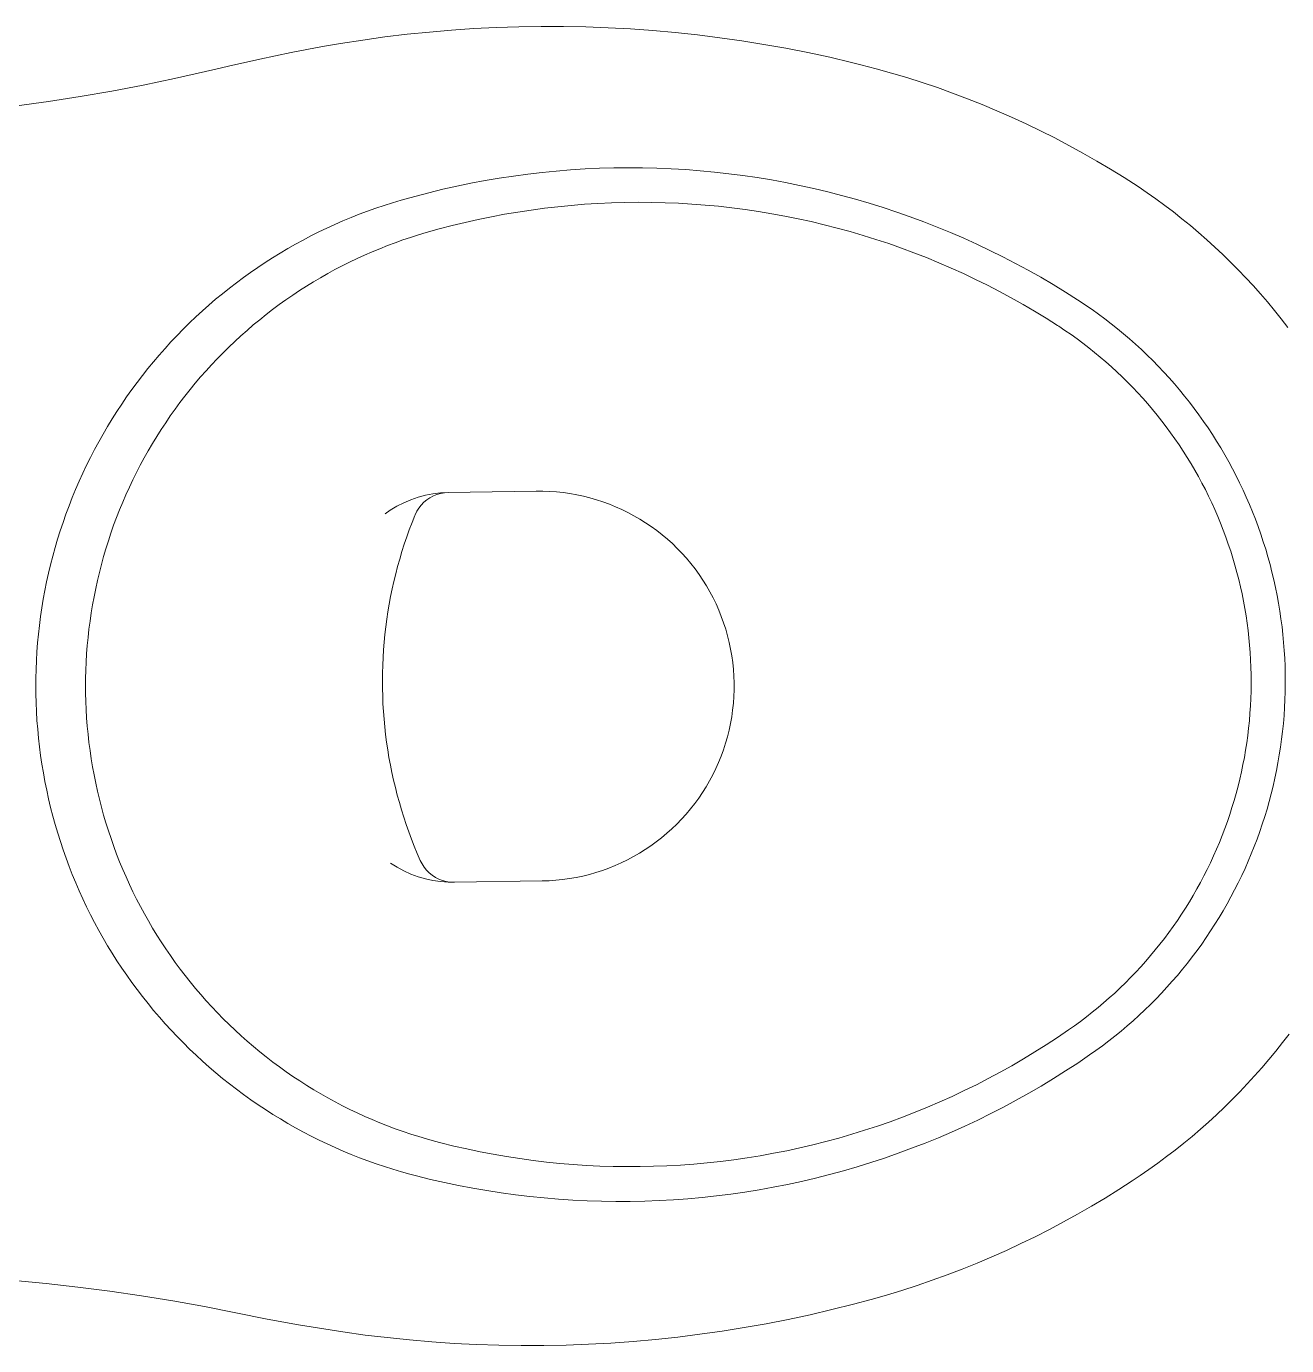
# Model space of a CAD drawing. Header units: millimetres. Extents: x -17502 to -16646, y 1856 to 2034.
# Drawn here: x -17474.9219 to -17474.5779, y 2014.1495 to 2014.5096 of the extents above; entities that cross this region are included whole.
import ezdxf

# ---------------------------------------------------------------- set-up
doc = ezdxf.new("R2010")
doc.units = ezdxf.units.MM
doc.layers.get('0').update_dxf_attribs({"lineweight": 9})
doc.layers.add('Fenêtre', color=15, linetype='Continuous', lineweight=9)

# ---------------------------------------------------------------- blocks, each defined once
blk = doc.blocks.new('A$C3C8A42DC')
at = {"layer": 'Fenêtre', "color": 7, "linetype": 'Continuous', "lineweight": 9}
for p, q in [((0.2038, 0.37507), (0.19773, 0.37442)), ((0.20989, 0.3756), (0.2038, 0.37507)), ((0.21598, 0.37603), (0.20989, 0.3756)), ((0.22209, 0.37635), (0.21598, 0.37603)), ((0.22819, 0.37657), (0.22209, 0.37635)), ((0.2343, 0.37668), (0.22819, 0.37657)), ((0.24041, 0.37668), (0.2343, 0.37668)), ((0.24652, 0.37657), (0.24041, 0.37668)), ((0.25263, 0.37636), (0.24652, 0.37657)), ((0.25873, 0.37605), (0.25263, 0.37636)), ((0.26482, 0.37562), (0.25873, 0.37605)), ((0.27091, 0.37509), (0.26482, 0.37562)), ((0.27699, 0.37446), (0.27091, 0.37509)), ((0.17958, 0.37187), (0.17356, 0.3708)), ((0.18561, 0.37282), (0.17958, 0.37187)), ((0.19166, 0.37368), (0.18561, 0.37282)), ((0.19773, 0.37442), (0.19166, 0.37368)), ((0.28305, 0.37371), (0.27699, 0.37446)), ((0.2891, 0.37287), (0.28305, 0.37371)), ((0.29403, 0.3721), (0.2891, 0.37287)), ((0.30263, 0.37061), (0.29403, 0.3721)), ((0.16159, 0.36836), (0.15564, 0.36698)), ((0.16756, 0.36963), (0.16159, 0.36836)), ((0.17356, 0.3708), (0.16756, 0.36963)), ((0.31121, 0.36898), (0.30263, 0.37061)), ((0.31975, 0.36719), (0.31121, 0.36898)), ((0.14722, 0.36484), (0.14301, 0.36367)), ((0.14971, 0.3655), (0.14722, 0.36484)), ((0.15564, 0.36698), (0.14971, 0.3655)), ((0.32321, 0.36643), (0.31975, 0.36719)), ((0.32604, 0.3658), (0.32321, 0.36643)), ((0.33458, 0.364), (0.32604, 0.3658)), ((0.34315, 0.36236), (0.33458, 0.364)), ((0.13467, 0.3611), (0.13053, 0.35971)), ((0.13883, 0.36242), (0.13467, 0.3611)), ((0.14301, 0.36367), (0.13883, 0.36242)), ((0.35175, 0.36086), (0.34315, 0.36236)), ((0.36038, 0.35951), (0.35175, 0.36086)), ((0.12234, 0.35671), (0.11828, 0.3551)), ((0.12642, 0.35824), (0.12234, 0.35671)), ((0.13053, 0.35971), (0.12642, 0.35824)), ((0.36902, 0.35832), (0.36038, 0.35951)), ((0.37769, 0.35728), (0.36902, 0.35832)), ((0.11425, 0.35342), (0.11025, 0.35167)), ((0.11828, 0.3551), (0.11425, 0.35342)), ((0.10629, 0.34986), (0.10235, 0.34797)), ((0.11025, 0.35167), (0.10629, 0.34986)), ((0.09845, 0.34601), (0.09458, 0.34399)), ((0.10235, 0.34797), (0.09845, 0.34601)), ((0.09458, 0.34399), (0.09075, 0.3419)), ((0.08696, 0.33974), (0.0832, 0.33752)), ((0.09075, 0.3419), (0.08696, 0.33974)), ((0.07948, 0.33523), (0.07581, 0.33288)), ((0.0832, 0.33752), (0.07948, 0.33523)), ((0.17598, 0.33446), (0.17986, 0.3351)), ((0.17986, 0.3351), (0.18374, 0.33566)), ((0.18374, 0.33566), (0.18764, 0.33616)), ((0.18764, 0.33616), (0.19154, 0.33659)), ((0.19154, 0.33659), (0.19545, 0.33695)), ((0.19545, 0.33695), (0.19937, 0.33724)), ((0.19937, 0.33724), (0.20329, 0.33747)), ((0.20329, 0.33747), (0.20722, 0.33762)), ((0.20722, 0.33762), (0.21114, 0.33771)), ((0.21114, 0.33771), (0.21507, 0.33773)), ((0.21507, 0.33773), (0.219, 0.33768)), ((0.219, 0.33768), (0.22292, 0.33756)), ((0.22292, 0.33756), (0.22685, 0.33738)), ((0.22685, 0.33738), (0.23077, 0.33712)), ((0.23077, 0.33712), (0.23468, 0.3368)), ((0.23468, 0.3368), (0.23859, 0.33641)), ((0.23859, 0.33641), (0.24249, 0.33595)), ((0.24249, 0.33595), (0.24638, 0.33542)), ((0.24638, 0.33542), (0.25027, 0.33482)), ((0.07452, 0.33203), (0.07206, 0.33037)), ((0.07581, 0.33288), (0.07452, 0.33203)), ((0.1606, 0.33126), (0.16442, 0.33216)), ((0.16442, 0.33216), (0.16826, 0.33299)), ((0.16826, 0.33299), (0.17211, 0.33376)), ((0.17211, 0.33376), (0.17598, 0.33446)), ((0.25027, 0.33482), (0.25414, 0.33416)), ((0.25414, 0.33416), (0.258, 0.33343)), ((0.258, 0.33343), (0.26184, 0.33263)), ((0.26184, 0.33263), (0.26567, 0.33177)), ((0.26567, 0.33177), (0.26949, 0.33083)), ((0.06964, 0.32866), (0.06724, 0.32691)), ((0.07206, 0.33037), (0.06964, 0.32866)), ((0.14549, 0.32698), (0.14924, 0.32815)), ((0.14924, 0.32815), (0.15301, 0.32925)), ((0.15301, 0.32925), (0.1568, 0.33029)), ((0.1568, 0.33029), (0.1606, 0.33126)), ((0.19393, 0.32753), (0.19758, 0.32781)), ((0.19758, 0.32781), (0.20124, 0.32802)), ((0.20124, 0.32802), (0.2049, 0.32816)), ((0.2049, 0.32816), (0.20857, 0.32825)), ((0.20857, 0.32825), (0.21223, 0.32826)), ((0.21223, 0.32826), (0.21589, 0.32822)), ((0.21589, 0.32822), (0.21956, 0.32811)), ((0.21956, 0.32811), (0.22322, 0.32793)), ((0.22322, 0.32793), (0.22687, 0.32769)), ((0.22687, 0.32769), (0.23052, 0.32739)), ((0.26949, 0.33083), (0.27326, 0.32984)), ((0.27326, 0.32984), (0.27558, 0.32919)), ((0.27558, 0.32919), (0.27788, 0.3285)), ((0.27788, 0.3285), (0.28018, 0.32777)), ((0.28018, 0.32777), (0.28246, 0.32699)), ((0.06487, 0.32512), (0.06254, 0.32329)), ((0.06724, 0.32691), (0.06487, 0.32512)), ((0.13436, 0.32309), (0.13805, 0.32446)), ((0.13805, 0.32446), (0.14176, 0.32575)), ((0.14176, 0.32575), (0.14549, 0.32698)), ((0.16856, 0.32384), (0.17215, 0.32456)), ((0.17215, 0.32456), (0.17576, 0.32521)), ((0.17576, 0.32521), (0.17938, 0.32581)), ((0.17938, 0.32581), (0.183, 0.32633)), ((0.183, 0.32633), (0.18664, 0.3268)), ((0.18664, 0.3268), (0.19028, 0.3272)), ((0.19028, 0.3272), (0.19393, 0.32753)), ((0.23052, 0.32739), (0.23417, 0.32703)), ((0.23417, 0.32703), (0.23781, 0.3266)), ((0.23781, 0.3266), (0.24144, 0.32611)), ((0.24144, 0.32611), (0.24506, 0.32555)), ((0.24506, 0.32555), (0.24867, 0.32493)), ((0.24867, 0.32493), (0.25227, 0.32425)), ((0.25227, 0.32425), (0.25586, 0.32351)), ((0.28246, 0.32699), (0.28473, 0.32618)), ((0.28473, 0.32618), (0.28698, 0.32533)), ((0.28698, 0.32533), (0.28922, 0.32444)), ((0.28922, 0.32444), (0.29144, 0.32351)), ((0.06024, 0.32141), (0.05797, 0.3195)), ((0.06254, 0.32329), (0.06024, 0.32141)), ((0.12707, 0.32018), (0.1307, 0.32167)), ((0.1307, 0.32167), (0.13436, 0.32309)), ((0.15433, 0.32035), (0.15786, 0.32132)), ((0.15786, 0.32132), (0.16141, 0.32222)), ((0.16141, 0.32222), (0.16498, 0.32306)), ((0.16498, 0.32306), (0.16856, 0.32384)), ((0.25586, 0.32351), (0.25944, 0.3227)), ((0.25944, 0.3227), (0.263, 0.32183)), ((0.263, 0.32183), (0.26651, 0.32091)), ((0.26651, 0.32091), (0.26867, 0.3203)), ((0.29144, 0.32351), (0.29365, 0.32254)), ((0.29365, 0.32254), (0.29584, 0.32153)), ((0.29584, 0.32153), (0.29801, 0.32049)), ((0.05573, 0.31755), (0.05353, 0.31556)), ((0.05797, 0.3195), (0.05573, 0.31755)), ((0.11633, 0.31534), (0.11988, 0.31701)), ((0.11988, 0.31701), (0.12346, 0.31863)), ((0.12346, 0.31863), (0.12707, 0.32018)), ((0.14037, 0.31588), (0.14383, 0.31709)), ((0.14383, 0.31709), (0.14731, 0.31824)), ((0.14731, 0.31824), (0.15081, 0.31933)), ((0.15081, 0.31933), (0.15433, 0.32035)), ((0.26867, 0.3203), (0.27083, 0.31965)), ((0.27083, 0.31965), (0.27297, 0.31897)), ((0.27297, 0.31897), (0.2751, 0.31825)), ((0.2751, 0.31825), (0.27721, 0.31749)), ((0.27721, 0.31749), (0.27931, 0.31669)), ((0.29801, 0.32049), (0.30016, 0.3194)), ((0.30016, 0.3194), (0.30229, 0.31828)), ((0.30229, 0.31828), (0.3044, 0.31712)), ((0.3044, 0.31712), (0.3065, 0.31593)), ((0.05137, 0.31353), (0.04924, 0.31146)), ((0.05353, 0.31556), (0.05137, 0.31353)), ((0.10932, 0.3118), (0.11281, 0.3136)), ((0.11281, 0.3136), (0.11633, 0.31534)), ((0.13352, 0.31328), (0.13694, 0.31461)), ((0.13694, 0.31461), (0.14037, 0.31588)), ((0.27931, 0.31669), (0.2814, 0.31586)), ((0.2814, 0.31586), (0.28347, 0.31499)), ((0.28347, 0.31499), (0.28553, 0.31409)), ((0.28553, 0.31409), (0.28757, 0.31315)), ((0.3065, 0.31593), (0.30857, 0.3147)), ((0.30857, 0.3147), (0.31062, 0.31343)), ((0.31062, 0.31343), (0.31264, 0.31213)), ((0.04924, 0.31146), (0.04714, 0.30936)), ((0.10243, 0.30801), (0.10586, 0.30994)), ((0.10586, 0.30994), (0.10932, 0.3118)), ((0.12343, 0.30894), (0.12677, 0.31044)), ((0.12677, 0.31044), (0.13013, 0.31189)), ((0.13013, 0.31189), (0.13352, 0.31328)), ((0.28757, 0.31315), (0.2896, 0.31218)), ((0.2896, 0.31218), (0.29161, 0.31117)), ((0.29161, 0.31117), (0.2936, 0.31012)), ((0.2936, 0.31012), (0.29557, 0.30904)), ((0.31264, 0.31213), (0.31465, 0.31079)), ((0.31465, 0.31079), (0.31663, 0.30942)), ((0.04509, 0.30722), (0.04307, 0.30504)), ((0.04714, 0.30936), (0.04509, 0.30722)), ((0.09904, 0.30603), (0.10243, 0.30801)), ((0.11683, 0.30575), (0.12011, 0.30737)), ((0.12011, 0.30737), (0.12343, 0.30894)), ((0.29557, 0.30904), (0.29752, 0.30793)), ((0.29752, 0.30793), (0.29945, 0.30678)), ((0.29945, 0.30678), (0.30136, 0.3056)), ((0.31663, 0.30942), (0.31858, 0.30802)), ((0.31858, 0.30802), (0.32051, 0.30658)), ((0.32051, 0.30658), (0.32242, 0.3051)), ((0.04109, 0.30283), (0.03915, 0.30059)), ((0.04307, 0.30504), (0.04109, 0.30283)), ((0.09236, 0.3019), (0.09568, 0.304)), ((0.09568, 0.304), (0.09904, 0.30603)), ((0.11034, 0.30233), (0.11357, 0.30407)), ((0.11357, 0.30407), (0.11683, 0.30575)), ((0.30136, 0.3056), (0.30325, 0.30438)), ((0.30325, 0.30438), (0.30512, 0.30314)), ((0.30512, 0.30314), (0.30697, 0.30186)), ((0.32242, 0.3051), (0.3243, 0.3036)), ((0.3243, 0.3036), (0.32615, 0.30206)), ((0.03915, 0.30059), (0.03724, 0.29831)), ((0.0869, 0.29825), (0.08868, 0.29947)), ((0.08868, 0.29947), (0.08908, 0.29974)), ((0.08908, 0.29974), (0.09236, 0.3019)), ((0.10398, 0.29869), (0.10715, 0.30054)), ((0.10715, 0.30054), (0.11034, 0.30233)), ((0.30697, 0.30186), (0.30879, 0.30054)), ((0.30879, 0.30054), (0.3106, 0.2992)), ((0.3106, 0.2992), (0.31237, 0.29783)), ((0.32615, 0.30206), (0.32798, 0.30049)), ((0.32798, 0.30049), (0.32978, 0.29888)), ((0.03538, 0.296), (0.03356, 0.29366)), ((0.03724, 0.29831), (0.03538, 0.296)), ((0.08168, 0.29439), (0.08339, 0.2957)), ((0.08339, 0.2957), (0.08513, 0.29699)), ((0.08513, 0.29699), (0.0869, 0.29825)), ((0.09775, 0.29484), (0.10085, 0.29679)), ((0.10085, 0.29679), (0.10398, 0.29869)), ((0.31237, 0.29783), (0.31413, 0.29642)), ((0.31413, 0.29642), (0.31586, 0.29498)), ((0.32978, 0.29888), (0.33155, 0.29725)), ((0.33155, 0.29725), (0.33329, 0.29558)), ((0.33329, 0.29558), (0.335, 0.29389)), ((0.03356, 0.29366), (0.03178, 0.29128)), ((0.07831, 0.29166), (0.07998, 0.29304)), ((0.07998, 0.29304), (0.08168, 0.29439)), ((0.09265, 0.29143), (0.09432, 0.29258)), ((0.09432, 0.29258), (0.09469, 0.29282)), ((0.09469, 0.29282), (0.09775, 0.29484)), ((0.31586, 0.29498), (0.31756, 0.29352)), ((0.31756, 0.29352), (0.31924, 0.29202)), ((0.31924, 0.29202), (0.32089, 0.2905)), ((0.335, 0.29389), (0.33668, 0.29216)), ((0.33668, 0.29216), (0.33833, 0.29041)), ((0.07345, 0.28736), (0.07504, 0.28882)), ((0.07504, 0.28882), (0.07667, 0.29026)), ((0.07667, 0.29026), (0.07831, 0.29166)), ((0.08778, 0.28783), (0.08939, 0.28906)), ((0.08939, 0.28906), (0.09101, 0.29026)), ((0.09101, 0.29026), (0.09265, 0.29143)), ((0.32089, 0.2905), (0.32251, 0.28895)), ((0.32251, 0.28895), (0.32411, 0.28736)), ((0.33833, 0.29041), (0.33995, 0.28863)), ((0.33995, 0.28863), (0.34154, 0.28682)), ((0.07033, 0.28435), (0.07188, 0.28587)), ((0.07188, 0.28587), (0.07345, 0.28736)), ((0.08311, 0.28397), (0.08465, 0.28529)), ((0.08465, 0.28529), (0.0862, 0.28657)), ((0.0862, 0.28657), (0.08778, 0.28783)), ((0.32411, 0.28736), (0.32568, 0.28576)), ((0.32568, 0.28576), (0.32722, 0.28412)), ((0.34154, 0.28682), (0.3431, 0.28498)), ((0.3431, 0.28498), (0.34463, 0.28312)), ((0.06586, 0.27964), (0.06733, 0.28124)), ((0.06733, 0.28124), (0.06882, 0.28281)), ((0.06882, 0.28281), (0.07033, 0.28435)), ((0.07864, 0.27988), (0.08011, 0.28127)), ((0.08011, 0.28127), (0.0816, 0.28264)), ((0.0816, 0.28264), (0.08311, 0.28397)), ((0.32722, 0.28412), (0.32873, 0.28246)), ((0.32873, 0.28246), (0.33022, 0.28077)), ((0.34463, 0.28312), (0.34612, 0.28123)), ((0.34612, 0.28123), (0.34758, 0.27931)), ((0.06302, 0.27637), (0.06443, 0.27802)), ((0.06443, 0.27802), (0.06586, 0.27964)), ((0.07579, 0.27703), (0.0772, 0.27847)), ((0.0772, 0.27847), (0.07864, 0.27988)), ((0.33022, 0.28077), (0.33167, 0.27905)), ((0.33167, 0.27905), (0.33309, 0.27731)), ((0.33309, 0.27731), (0.33448, 0.27555)), ((0.34758, 0.27931), (0.34901, 0.27737)), ((0.34901, 0.27737), (0.3504, 0.2754)), ((0.0603, 0.27301), (0.06165, 0.2747)), ((0.06165, 0.2747), (0.06302, 0.27637)), ((0.0717, 0.27256), (0.07303, 0.27407)), ((0.07303, 0.27407), (0.0744, 0.27556)), ((0.0744, 0.27556), (0.07579, 0.27703)), ((0.33448, 0.27555), (0.33585, 0.27376)), ((0.33585, 0.27376), (0.33718, 0.27195)), ((0.3504, 0.2754), (0.35175, 0.27341)), ((0.05769, 0.26955), (0.05898, 0.27129)), ((0.05898, 0.27129), (0.0603, 0.27301)), ((0.0691, 0.26947), (0.07038, 0.27102)), ((0.07038, 0.27102), (0.0717, 0.27256)), ((0.33718, 0.27195), (0.33847, 0.27012)), ((0.33847, 0.27012), (0.33974, 0.26826)), ((0.35175, 0.27341), (0.35308, 0.2714)), ((0.35308, 0.2714), (0.35436, 0.26936)), ((0.05521, 0.26601), (0.05644, 0.26779)), ((0.05644, 0.26779), (0.05769, 0.26955)), ((0.06661, 0.26628), (0.06784, 0.26789)), ((0.06784, 0.26789), (0.0691, 0.26947)), ((0.33974, 0.26826), (0.34097, 0.26638)), ((0.35436, 0.26936), (0.35561, 0.2673)), ((0.35561, 0.2673), (0.35683, 0.26522)), ((0.05285, 0.26238), (0.05402, 0.2642)), ((0.05402, 0.2642), (0.05521, 0.26601)), ((0.0631, 0.26135), (0.06424, 0.26302)), ((0.06424, 0.26302), (0.06541, 0.26466)), ((0.06541, 0.26466), (0.06661, 0.26628)), ((0.34097, 0.26638), (0.34217, 0.26448)), ((0.34217, 0.26448), (0.34334, 0.26256)), ((0.35683, 0.26522), (0.35801, 0.26312)), ((0.35801, 0.26312), (0.35915, 0.261)), ((0.05062, 0.25867), (0.05172, 0.26053)), ((0.05172, 0.26053), (0.05285, 0.26238)), ((0.0609, 0.25797), (0.06198, 0.25967)), ((0.06198, 0.25967), (0.0631, 0.26135)), ((0.34334, 0.26256), (0.34447, 0.26062)), ((0.34447, 0.26062), (0.34557, 0.25866)), ((0.35915, 0.261), (0.36025, 0.25886)), ((0.04853, 0.25488), (0.04956, 0.25678)), ((0.04956, 0.25678), (0.05062, 0.25867)), ((0.05882, 0.2545), (0.05984, 0.25624)), ((0.05984, 0.25624), (0.0609, 0.25797)), ((0.34557, 0.25866), (0.34664, 0.25668)), ((0.34664, 0.25668), (0.34767, 0.25468)), ((0.36025, 0.25886), (0.36132, 0.2567)), ((0.36132, 0.2567), (0.36235, 0.25452)), ((0.04656, 0.25102), (0.04753, 0.25296)), ((0.04753, 0.25296), (0.04853, 0.25488)), ((0.05686, 0.25097), (0.05782, 0.25275)), ((0.05782, 0.25275), (0.05882, 0.2545)), ((0.34767, 0.25468), (0.34866, 0.25267)), ((0.34866, 0.25267), (0.34962, 0.25064)), ((0.36235, 0.25452), (0.36334, 0.25232)), ((0.36334, 0.25232), (0.36429, 0.25011)), ((0.04473, 0.2471), (0.04563, 0.24907)), ((0.04563, 0.24907), (0.04656, 0.25102)), ((0.05502, 0.24737), (0.05593, 0.24918)), ((0.05593, 0.24918), (0.05686, 0.25097)), ((0.22661, 0.2487), (0.2248, 0.24828)), ((0.22843, 0.24906), (0.22661, 0.2487)), ((0.23026, 0.24935), (0.22843, 0.24906)), ((0.23211, 0.24957), (0.23026, 0.24935)), ((0.23396, 0.24973), (0.23211, 0.24957)), ((0.23581, 0.24983), (0.23396, 0.24973)), ((0.23767, 0.24986), (0.23581, 0.24983)), ((0.26166, 0.24986), (0.23767, 0.24986)), ((0.26374, 0.24979), (0.26165, 0.24986)), ((0.2627, 0.24981), (0.26166, 0.24986)), ((0.26374, 0.24965), (0.2627, 0.24981)), ((0.26583, 0.24957), (0.26374, 0.24979)), ((0.26475, 0.24937), (0.26374, 0.24965)), ((0.26573, 0.249), (0.26475, 0.24937)), ((0.26666, 0.24852), (0.26573, 0.249)), ((0.26789, 0.24921), (0.26583, 0.24957)), ((0.26754, 0.24795), (0.26666, 0.24852)), ((0.26992, 0.2487), (0.26789, 0.24921)), ((0.27191, 0.24805), (0.26992, 0.2487)), ((0.34962, 0.25064), (0.35055, 0.24859)), ((0.35055, 0.24859), (0.35144, 0.24652)), ((0.36429, 0.25011), (0.36521, 0.24788)), ((0.04304, 0.24311), (0.04387, 0.24511)), ((0.04387, 0.24511), (0.04473, 0.2471)), ((0.05332, 0.24371), (0.05416, 0.24555)), ((0.05416, 0.24555), (0.05502, 0.24737)), ((0.21603, 0.24526), (0.21434, 0.24448)), ((0.21774, 0.24599), (0.21603, 0.24526)), ((0.21947, 0.24665), (0.21774, 0.24599)), ((0.22123, 0.24726), (0.21947, 0.24665)), ((0.223, 0.2478), (0.22123, 0.24726)), ((0.2248, 0.24828), (0.223, 0.2478)), ((0.26835, 0.24729), (0.26754, 0.24795)), ((0.26909, 0.24655), (0.26835, 0.24729)), ((0.26975, 0.24574), (0.26909, 0.24655)), ((0.27032, 0.24486), (0.26975, 0.24574)), ((0.27385, 0.24727), (0.27191, 0.24805)), ((0.27574, 0.24635), (0.27385, 0.24727)), ((0.27755, 0.2453), (0.27574, 0.24635)), ((0.27755, 0.2453), (0.27898, 0.24435)), ((0.27898, 0.24435), (0.27755, 0.2453)), ((0.35144, 0.24652), (0.35229, 0.24444)), ((0.36521, 0.24788), (0.36608, 0.24564)), ((0.36608, 0.24564), (0.36692, 0.24338)), ((0.04225, 0.2411), (0.04304, 0.24311)), ((0.05174, 0.24), (0.05251, 0.24186)), ((0.05251, 0.24186), (0.05332, 0.24371)), ((0.20947, 0.24178), (0.20791, 0.24077)), ((0.21106, 0.24273), (0.20947, 0.24178)), ((0.21269, 0.24363), (0.21106, 0.24273)), ((0.21434, 0.24448), (0.21269, 0.24363)), ((0.2708, 0.24393), (0.27032, 0.24486)), ((0.27087, 0.24377), (0.2708, 0.24393)), ((0.27167, 0.24183), (0.27087, 0.24377)), ((0.27244, 0.23987), (0.27167, 0.24183)), ((0.35229, 0.24444), (0.35311, 0.24235)), ((0.35311, 0.24235), (0.35388, 0.24024)), ((0.36692, 0.24338), (0.36771, 0.2411)), ((0.04076, 0.23703), (0.04149, 0.23907)), ((0.04149, 0.23907), (0.04225, 0.2411)), ((0.05029, 0.23623), (0.051, 0.23812)), ((0.051, 0.23812), (0.05174, 0.24)), ((0.20491, 0.23858), (0.20347, 0.23741)), ((0.20639, 0.2397), (0.20491, 0.23858)), ((0.20791, 0.24077), (0.20639, 0.2397)), ((0.27318, 0.2379), (0.27244, 0.23987)), ((0.27388, 0.23591), (0.27318, 0.2379)), ((0.35388, 0.24024), (0.35463, 0.23812)), ((0.35463, 0.23812), (0.35533, 0.23599)), ((0.36771, 0.2411), (0.36847, 0.23882)), ((0.36847, 0.23882), (0.36918, 0.23652)), ((0.03943, 0.23291), (0.04008, 0.23498)), ((0.04008, 0.23498), (0.04076, 0.23703)), ((0.04898, 0.23241), (0.04962, 0.23432)), ((0.04962, 0.23432), (0.05029, 0.23623)), ((0.20071, 0.23493), (0.19939, 0.23362)), ((0.20206, 0.2362), (0.20071, 0.23493)), ((0.20347, 0.23741), (0.20206, 0.2362)), ((0.27455, 0.23392), (0.27388, 0.23591)), ((0.35533, 0.23599), (0.356, 0.23384)), ((0.36918, 0.23652), (0.36986, 0.2342)), ((0.36986, 0.2342), (0.37049, 0.23188)), ((0.03823, 0.22875), (0.03881, 0.23084)), ((0.03881, 0.23084), (0.03943, 0.23291)), ((0.0478, 0.22854), (0.04837, 0.23048)), ((0.04837, 0.23048), (0.04898, 0.23241)), ((0.19691, 0.23086), (0.19574, 0.22941)), ((0.19813, 0.23226), (0.19691, 0.23086)), ((0.19939, 0.23362), (0.19813, 0.23226)), ((0.27518, 0.23191), (0.27455, 0.23392)), ((0.27578, 0.22989), (0.27518, 0.23191)), ((0.356, 0.23384), (0.35663, 0.23168)), ((0.35663, 0.23168), (0.35722, 0.22952)), ((0.37049, 0.23188), (0.37109, 0.22954)), ((0.03769, 0.22666), (0.03823, 0.22875)), ((0.04726, 0.2266), (0.0478, 0.22854)), ((0.19462, 0.22793), (0.19355, 0.22641)), ((0.19574, 0.22941), (0.19462, 0.22793)), ((0.27634, 0.22786), (0.27578, 0.22989)), ((0.27687, 0.22583), (0.27634, 0.22786)), ((0.35722, 0.22952), (0.35778, 0.22734)), ((0.35778, 0.22734), (0.35829, 0.22515)), ((0.37109, 0.22954), (0.37164, 0.2272)), ((0.37164, 0.2272), (0.37215, 0.22485)), ((0.03672, 0.22244), (0.03719, 0.22455)), ((0.03719, 0.22455), (0.03769, 0.22666)), ((0.04628, 0.22268), (0.04675, 0.22464)), ((0.04675, 0.22464), (0.04726, 0.2266)), ((0.19254, 0.22485), (0.19159, 0.22326)), ((0.19355, 0.22641), (0.19254, 0.22485)), ((0.27736, 0.22378), (0.27687, 0.22583)), ((0.27782, 0.22173), (0.27736, 0.22378)), ((0.35829, 0.22515), (0.35877, 0.22295)), ((0.37215, 0.22485), (0.37263, 0.22248)), ((0.03589, 0.21819), (0.03629, 0.22032)), ((0.03629, 0.22032), (0.03672, 0.22244)), ((0.04544, 0.21873), (0.04584, 0.22071)), ((0.04584, 0.22071), (0.04628, 0.22268)), ((0.18984, 0.21998), (0.18906, 0.2183)), ((0.19069, 0.22163), (0.18984, 0.21998)), ((0.19159, 0.22326), (0.19069, 0.22163)), ((0.27824, 0.21966), (0.27782, 0.22173)), ((0.35877, 0.22295), (0.35921, 0.22075)), ((0.35921, 0.22075), (0.35961, 0.21854)), ((0.37263, 0.22248), (0.37306, 0.22011)), ((0.37306, 0.22011), (0.37344, 0.21774)), ((0.03553, 0.21605), (0.03589, 0.21819)), ((0.04474, 0.21475), (0.04507, 0.21674)), ((0.04507, 0.21674), (0.04544, 0.21873)), ((0.18833, 0.21659), (0.18767, 0.21485)), ((0.18906, 0.2183), (0.18833, 0.21659)), ((0.27862, 0.21759), (0.27824, 0.21966)), ((0.27897, 0.21552), (0.27862, 0.21759)), ((0.35961, 0.21854), (0.35998, 0.21632)), ((0.35998, 0.21632), (0.3603, 0.2141)), ((0.37344, 0.21774), (0.37379, 0.21535)), ((0.03493, 0.21177), (0.03521, 0.21391)), ((0.03521, 0.21391), (0.03553, 0.21605)), ((0.04418, 0.21075), (0.04444, 0.21275)), ((0.04444, 0.21275), (0.04474, 0.21475)), ((0.18706, 0.2131), (0.18652, 0.21132)), ((0.18767, 0.21485), (0.18706, 0.2131)), ((0.27928, 0.21344), (0.27897, 0.21552)), ((0.27955, 0.21135), (0.27928, 0.21344)), ((0.3603, 0.2141), (0.36058, 0.21187)), ((0.37379, 0.21535), (0.3741, 0.21296)), ((0.3741, 0.21296), (0.37436, 0.21057)), ((0.03448, 0.20746), (0.03469, 0.20962)), ((0.03469, 0.20962), (0.03493, 0.21177)), ((0.04395, 0.20875), (0.04418, 0.21075)), ((0.18604, 0.20952), (0.18562, 0.20772)), ((0.18652, 0.21132), (0.18604, 0.20952)), ((0.27979, 0.20926), (0.27955, 0.21135)), ((0.27999, 0.20716), (0.27979, 0.20926)), ((0.36058, 0.21187), (0.36083, 0.20963)), ((0.36083, 0.20963), (0.36104, 0.2074)), ((0.37436, 0.21057), (0.37458, 0.20817)), ((0.03418, 0.20314), (0.03431, 0.2053)), ((0.03431, 0.2053), (0.03448, 0.20746)), ((0.0436, 0.20472), (0.04376, 0.20674)), ((0.04376, 0.20674), (0.04395, 0.20875)), ((0.18527, 0.20589), (0.18498, 0.20406)), ((0.18562, 0.20772), (0.18527, 0.20589)), ((0.28016, 0.20507), (0.27999, 0.20716)), ((0.36104, 0.2074), (0.36121, 0.20515)), ((0.37458, 0.20817), (0.37476, 0.20577)), ((0.37476, 0.20577), (0.3749, 0.20336)), ((0.03408, 0.20098), (0.03418, 0.20314)), ((0.04339, 0.20069), (0.04347, 0.20271)), ((0.04347, 0.20271), (0.0436, 0.20472)), ((0.18475, 0.20221), (0.18459, 0.20036)), ((0.18498, 0.20406), (0.18475, 0.20221)), ((0.28029, 0.20297), (0.28016, 0.20507)), ((0.28038, 0.20086), (0.28029, 0.20297)), ((0.36121, 0.20515), (0.36133, 0.20291)), ((0.36133, 0.20291), (0.36142, 0.20067)), ((0.3749, 0.20336), (0.375, 0.20095)), ((0.03401, 0.19665), (0.03403, 0.19882)), ((0.03403, 0.19882), (0.03408, 0.20098)), ((0.04331, 0.19665), (0.04333, 0.19867)), ((0.04333, 0.19867), (0.04339, 0.20069)), ((0.18449, 0.19851), (0.18446, 0.19665)), ((0.18459, 0.20036), (0.18449, 0.19851)), ((0.28043, 0.19876), (0.28038, 0.20086)), ((0.28045, 0.19665), (0.28043, 0.19876)), ((0.36142, 0.20067), (0.36147, 0.19842)), ((0.36147, 0.19842), (0.36149, 0.19665)), ((0.375, 0.20095), (0.37505, 0.19855)), ((0.37505, 0.19855), (0.37506, 0.19665)), ((0.03401, 0.19617), (0.03401, 0.19665)), ((0.03404, 0.19401), (0.03401, 0.19617)), ((0.04332, 0.1962), (0.04331, 0.19665)), ((0.04334, 0.19418), (0.04332, 0.1962)), ((0.18446, 0.19665), (0.18449, 0.19479)), ((0.18449, 0.19479), (0.18459, 0.19294)), ((0.28038, 0.19244), (0.28043, 0.19455)), ((0.28043, 0.19455), (0.28045, 0.19665)), ((0.28045, 0.19665), (0.28045, 0.19665)), ((0.36149, 0.19665), (0.36147, 0.1944)), ((0.37506, 0.19665), (0.37504, 0.19424)), ((0.0341, 0.19184), (0.03404, 0.19401)), ((0.0342, 0.18968), (0.0341, 0.19184)), ((0.0434, 0.19217), (0.04334, 0.19418)), ((0.0435, 0.19015), (0.0434, 0.19217)), ((0.18459, 0.19294), (0.18475, 0.19109)), ((0.18475, 0.19109), (0.18498, 0.18925)), ((0.28029, 0.19034), (0.28038, 0.19244)), ((0.36141, 0.19216), (0.36131, 0.18991)), ((0.36147, 0.1944), (0.36141, 0.19216)), ((0.37498, 0.19183), (0.37488, 0.18943)), ((0.37504, 0.19424), (0.37498, 0.19183)), ((0.03434, 0.18752), (0.0342, 0.18968)), ((0.03452, 0.18536), (0.03434, 0.18752)), ((0.04363, 0.18813), (0.0435, 0.19015)), ((0.0438, 0.18612), (0.04363, 0.18813)), ((0.18498, 0.18925), (0.18527, 0.18741)), ((0.18527, 0.18741), (0.18562, 0.18559)), ((0.27999, 0.18614), (0.28016, 0.18824)), ((0.28016, 0.18824), (0.28029, 0.19034)), ((0.36117, 0.18767), (0.361, 0.18543)), ((0.36131, 0.18991), (0.36117, 0.18767)), ((0.37488, 0.18943), (0.37473, 0.18702)), ((0.03474, 0.18321), (0.03452, 0.18536)), ((0.044, 0.18411), (0.0438, 0.18612)), ((0.04423, 0.18211), (0.044, 0.18411)), ((0.18562, 0.18559), (0.18604, 0.18378)), ((0.18604, 0.18378), (0.18652, 0.18198)), ((0.27955, 0.18196), (0.27979, 0.18405)), ((0.27979, 0.18405), (0.27999, 0.18614)), ((0.361, 0.18543), (0.36078, 0.18319)), ((0.37454, 0.18462), (0.37431, 0.18222)), ((0.37473, 0.18702), (0.37454, 0.18462)), ((0.03499, 0.18106), (0.03474, 0.18321)), ((0.03528, 0.17891), (0.03499, 0.18106)), ((0.0445, 0.18011), (0.04423, 0.18211)), ((0.04481, 0.17811), (0.0445, 0.18011)), ((0.18652, 0.18198), (0.18706, 0.18021)), ((0.18706, 0.18021), (0.18767, 0.17845)), ((0.27928, 0.17987), (0.27955, 0.18196)), ((0.36053, 0.18096), (0.36023, 0.17873)), ((0.36078, 0.18319), (0.36053, 0.18096)), ((0.37431, 0.18222), (0.37404, 0.17983)), ((0.03561, 0.17678), (0.03528, 0.17891)), ((0.03598, 0.17464), (0.03561, 0.17678)), ((0.04515, 0.17612), (0.04481, 0.17811)), ((0.18767, 0.17845), (0.18833, 0.17672)), ((0.18833, 0.17672), (0.18906, 0.17501)), ((0.27862, 0.17571), (0.27897, 0.17779)), ((0.27897, 0.17779), (0.27928, 0.17987)), ((0.3599, 0.17651), (0.35953, 0.17429)), ((0.36023, 0.17873), (0.3599, 0.17651)), ((0.37372, 0.17744), (0.37337, 0.17506)), ((0.37404, 0.17983), (0.37372, 0.17744)), ((0.03638, 0.17252), (0.03598, 0.17464)), ((0.04553, 0.17413), (0.04515, 0.17612)), ((0.04594, 0.17216), (0.04553, 0.17413)), ((0.18906, 0.17501), (0.18984, 0.17333)), ((0.18984, 0.17333), (0.19069, 0.17167)), ((0.27782, 0.17158), (0.27824, 0.17364)), ((0.27824, 0.17364), (0.27862, 0.17571)), ((0.35953, 0.17429), (0.35912, 0.17208)), ((0.37337, 0.17506), (0.37297, 0.17268)), ((0.03682, 0.1704), (0.03638, 0.17252)), ((0.0373, 0.16828), (0.03682, 0.1704)), ((0.04638, 0.17019), (0.04594, 0.17216)), ((0.04686, 0.16823), (0.04638, 0.17019)), ((0.19069, 0.17167), (0.19159, 0.17005)), ((0.19159, 0.17005), (0.19254, 0.16845)), ((0.27687, 0.16748), (0.27736, 0.16953)), ((0.27736, 0.16953), (0.27782, 0.17158)), ((0.35867, 0.16988), (0.35819, 0.16769)), ((0.35912, 0.17208), (0.35867, 0.16988)), ((0.37253, 0.17031), (0.37205, 0.16795)), ((0.37297, 0.17268), (0.37253, 0.17031)), ((0.03781, 0.16618), (0.0373, 0.16828)), ((0.03836, 0.16409), (0.03781, 0.16618)), ((0.04737, 0.16627), (0.04686, 0.16823)), ((0.04792, 0.16433), (0.04737, 0.16627)), ((0.19254, 0.16845), (0.19355, 0.1669)), ((0.19355, 0.1669), (0.19462, 0.16538)), ((0.27634, 0.16544), (0.27687, 0.16748)), ((0.35819, 0.16769), (0.35766, 0.1655)), ((0.37205, 0.16795), (0.37153, 0.1656)), ((0.03895, 0.162), (0.03836, 0.16409)), ((0.0485, 0.16239), (0.04792, 0.16433)), ((0.04912, 0.16047), (0.0485, 0.16239)), ((0.19462, 0.16538), (0.19574, 0.16389)), ((0.19574, 0.16389), (0.19691, 0.16245)), ((0.19691, 0.16245), (0.19813, 0.16105)), ((0.27518, 0.1614), (0.27578, 0.16342)), ((0.27578, 0.16342), (0.27634, 0.16544)), ((0.3571, 0.16332), (0.3565, 0.16116)), ((0.35766, 0.1655), (0.3571, 0.16332)), ((0.37096, 0.16326), (0.37036, 0.16093)), ((0.37153, 0.1656), (0.37096, 0.16326)), ((0.03957, 0.15993), (0.03895, 0.162)), ((0.04023, 0.15787), (0.03957, 0.15993)), ((0.04977, 0.15856), (0.04912, 0.16047)), ((0.05045, 0.15666), (0.04977, 0.15856)), ((0.19813, 0.16105), (0.19939, 0.15969)), ((0.19939, 0.15969), (0.20071, 0.15837)), ((0.27388, 0.15739), (0.27455, 0.15939)), ((0.27455, 0.15939), (0.27518, 0.1614)), ((0.35586, 0.159), (0.35518, 0.15686)), ((0.3565, 0.16116), (0.35586, 0.159)), ((0.36972, 0.15861), (0.36903, 0.1563)), ((0.37036, 0.16093), (0.36972, 0.15861)), ((0.04092, 0.15582), (0.04023, 0.15787)), ((0.04165, 0.15378), (0.04092, 0.15582)), ((0.05116, 0.15477), (0.05045, 0.15666)), ((0.20071, 0.15837), (0.20206, 0.15711)), ((0.20206, 0.15711), (0.20347, 0.15589)), ((0.20347, 0.15589), (0.20491, 0.15472)), ((0.27244, 0.15344), (0.27318, 0.15541)), ((0.27318, 0.15541), (0.27388, 0.15739)), ((0.35518, 0.15686), (0.35447, 0.15473)), ((0.36903, 0.1563), (0.36831, 0.154)), ((0.04242, 0.15176), (0.04165, 0.15378)), ((0.04322, 0.14975), (0.04242, 0.15176)), ((0.05191, 0.15289), (0.05116, 0.15477)), ((0.05269, 0.15103), (0.05191, 0.15289)), ((0.20491, 0.15472), (0.20639, 0.1536)), ((0.20639, 0.1536), (0.20791, 0.15254)), ((0.20791, 0.15254), (0.20947, 0.15153)), ((0.20947, 0.15153), (0.21106, 0.15057)), ((0.27087, 0.14953), (0.27167, 0.15148)), ((0.27167, 0.15148), (0.27244, 0.15344)), ((0.35372, 0.15261), (0.35293, 0.15051)), ((0.35447, 0.15473), (0.35372, 0.15261)), ((0.36754, 0.15171), (0.36674, 0.14944)), ((0.36831, 0.154), (0.36754, 0.15171)), ((0.04406, 0.14775), (0.04322, 0.14975)), ((0.04493, 0.14577), (0.04406, 0.14775)), ((0.0535, 0.14918), (0.05269, 0.15103)), ((0.05435, 0.14735), (0.0535, 0.14918)), ((0.21106, 0.15057), (0.21269, 0.14967)), ((0.21269, 0.14967), (0.21434, 0.14883)), ((0.21434, 0.14883), (0.21603, 0.14804)), ((0.21603, 0.14804), (0.21774, 0.14732)), ((0.26921, 0.14688), (0.26985, 0.14771)), ((0.26985, 0.14771), (0.27041, 0.14859)), ((0.27041, 0.14859), (0.27087, 0.14953)), ((0.27087, 0.14953), (0.27087, 0.14953)), ((0.2754, 0.14678), (0.27723, 0.1478)), ((0.27723, 0.1478), (0.27898, 0.14895)), ((0.35211, 0.14841), (0.35125, 0.14634)), ((0.35293, 0.15051), (0.35211, 0.14841)), ((0.36674, 0.14944), (0.3659, 0.14719)), ((0.04583, 0.1438), (0.04493, 0.14577)), ((0.05522, 0.14553), (0.05435, 0.14735)), ((0.05613, 0.14372), (0.05522, 0.14553)), ((0.21774, 0.14732), (0.21947, 0.14665)), ((0.21947, 0.14665), (0.22123, 0.14605)), ((0.22123, 0.14605), (0.223, 0.1455)), ((0.223, 0.1455), (0.2248, 0.14502)), ((0.2248, 0.14502), (0.22661, 0.1446)), ((0.22661, 0.1446), (0.22843, 0.14425)), ((0.22843, 0.14425), (0.23026, 0.14396)), ((0.26491, 0.14399), (0.26589, 0.14438)), ((0.26589, 0.14438), (0.26681, 0.14487)), ((0.26681, 0.14487), (0.26768, 0.14545)), ((0.26752, 0.14402), (0.26956, 0.1445)), ((0.26768, 0.14545), (0.26848, 0.14613)), ((0.26848, 0.14613), (0.26921, 0.14688)), ((0.26956, 0.1445), (0.27156, 0.14512)), ((0.27156, 0.14512), (0.27351, 0.14588)), ((0.27351, 0.14588), (0.2754, 0.14678)), ((0.35035, 0.14428), (0.34942, 0.14223)), ((0.35125, 0.14634), (0.35035, 0.14428)), ((0.36501, 0.14495), (0.36409, 0.14272)), ((0.3659, 0.14719), (0.36501, 0.14495)), ((0.04677, 0.14185), (0.04583, 0.1438)), ((0.04774, 0.13992), (0.04677, 0.14185)), ((0.05707, 0.14194), (0.05613, 0.14372)), ((0.05804, 0.14017), (0.05707, 0.14194)), ((0.23026, 0.14396), (0.23211, 0.14373)), ((0.23211, 0.14373), (0.23396, 0.14357)), ((0.23396, 0.14357), (0.23581, 0.14347)), ((0.23581, 0.14347), (0.23767, 0.14344)), ((0.23767, 0.14344), (0.26166, 0.14344)), ((0.26337, 0.14349), (0.26165, 0.14344)), ((0.26165, 0.14344), (0.26166, 0.14344)), ((0.26166, 0.14344), (0.26337, 0.14349)), ((0.26166, 0.14344), (0.26183, 0.14344)), ((0.26183, 0.14344), (0.26288, 0.14352)), ((0.26288, 0.14352), (0.26391, 0.1437)), ((0.26337, 0.14349), (0.26545, 0.14368)), ((0.26391, 0.1437), (0.26491, 0.14399)), ((0.26545, 0.14368), (0.26752, 0.14402)), ((0.34942, 0.14223), (0.34846, 0.1402)), ((0.36313, 0.14051), (0.36213, 0.13832)), ((0.36409, 0.14272), (0.36313, 0.14051)), ((0.04875, 0.138), (0.04774, 0.13992)), ((0.04979, 0.1361), (0.04875, 0.138)), ((0.05904, 0.13841), (0.05804, 0.14017)), ((0.06007, 0.13668), (0.05904, 0.13841)), ((0.34745, 0.13819), (0.34641, 0.1362)), ((0.34846, 0.1402), (0.34745, 0.13819)), ((0.36213, 0.13832), (0.3611, 0.13614)), ((0.05087, 0.13422), (0.04979, 0.1361)), ((0.05197, 0.13236), (0.05087, 0.13422)), ((0.06113, 0.13496), (0.06007, 0.13668)), ((0.06223, 0.13326), (0.06113, 0.13496)), ((0.06335, 0.13158), (0.06223, 0.13326)), ((0.34534, 0.13422), (0.34424, 0.13227)), ((0.34641, 0.1362), (0.34534, 0.13422)), ((0.36002, 0.13399), (0.35891, 0.13185)), ((0.3611, 0.13614), (0.36002, 0.13399)), ((0.05311, 0.13052), (0.05197, 0.13236)), ((0.05428, 0.1287), (0.05311, 0.13052)), ((0.0645, 0.12992), (0.06335, 0.13158)), ((0.06568, 0.12828), (0.0645, 0.12992)), ((0.34309, 0.13033), (0.34192, 0.12842)), ((0.34424, 0.13227), (0.34309, 0.13033)), ((0.35776, 0.12973), (0.35657, 0.12764)), ((0.35891, 0.13185), (0.35776, 0.12973)), ((0.05548, 0.1269), (0.05428, 0.1287)), ((0.05671, 0.12512), (0.05548, 0.1269)), ((0.06688, 0.12666), (0.06568, 0.12828)), ((0.06812, 0.12506), (0.06688, 0.12666)), ((0.34071, 0.12652), (0.33947, 0.12465)), ((0.34192, 0.12842), (0.34071, 0.12652)), ((0.35657, 0.12764), (0.35535, 0.12556)), ((0.05798, 0.12336), (0.05671, 0.12512)), ((0.05927, 0.12163), (0.05798, 0.12336)), ((0.06938, 0.12349), (0.06812, 0.12506)), ((0.07067, 0.12194), (0.06938, 0.12349)), ((0.3382, 0.12279), (0.33689, 0.12096)), ((0.33947, 0.12465), (0.3382, 0.12279)), ((0.35409, 0.12351), (0.3528, 0.12148)), ((0.35535, 0.12556), (0.35409, 0.12351)), ((0.0606, 0.11992), (0.05927, 0.12163)), ((0.06195, 0.11823), (0.0606, 0.11992)), ((0.07199, 0.12041), (0.07067, 0.12194)), ((0.07333, 0.1189), (0.07199, 0.12041)), ((0.07471, 0.11741), (0.07333, 0.1189)), ((0.33556, 0.11916), (0.33419, 0.11738)), ((0.33689, 0.12096), (0.33556, 0.11916)), ((0.35147, 0.11947), (0.3501, 0.11748)), ((0.3528, 0.12148), (0.35147, 0.11947)), ((0.06333, 0.11656), (0.06195, 0.11823)), ((0.06475, 0.11492), (0.06333, 0.11656)), ((0.0761, 0.11596), (0.07471, 0.11741)), ((0.07752, 0.11452), (0.0761, 0.11596)), ((0.33279, 0.11562), (0.33136, 0.11388)), ((0.33419, 0.11738), (0.33279, 0.11562)), ((0.3487, 0.11552), (0.34727, 0.11358)), ((0.3501, 0.11748), (0.3487, 0.11552)), ((0.06619, 0.11331), (0.06475, 0.11492)), ((0.06766, 0.11172), (0.06619, 0.11331)), ((0.06915, 0.11015), (0.06766, 0.11172)), ((0.07897, 0.11311), (0.07752, 0.11452)), ((0.08044, 0.11173), (0.07897, 0.11311)), ((0.08193, 0.11037), (0.08044, 0.11173)), ((0.3299, 0.11217), (0.32841, 0.11049)), ((0.33136, 0.11388), (0.3299, 0.11217)), ((0.3458, 0.11167), (0.3443, 0.10979)), ((0.34727, 0.11358), (0.3458, 0.11167)), ((0.07067, 0.10861), (0.06915, 0.11015)), ((0.07222, 0.1071), (0.07067, 0.10861)), ((0.08345, 0.10904), (0.08193, 0.11037)), ((0.08499, 0.10773), (0.08345, 0.10904)), ((0.32689, 0.10883), (0.32535, 0.1072)), ((0.32841, 0.11049), (0.32689, 0.10883)), ((0.3443, 0.10979), (0.34277, 0.10793)), ((0.0738, 0.10562), (0.07222, 0.1071)), ((0.0754, 0.10416), (0.0738, 0.10562)), ((0.08655, 0.10645), (0.08499, 0.10773)), ((0.08814, 0.1052), (0.08655, 0.10645)), ((0.08975, 0.10398), (0.08814, 0.1052)), ((0.32377, 0.1056), (0.32217, 0.10402)), ((0.32535, 0.1072), (0.32377, 0.1056)), ((0.34121, 0.1061), (0.33961, 0.10429)), ((0.34277, 0.10793), (0.34121, 0.1061)), ((0.07703, 0.10273), (0.0754, 0.10416)), ((0.07868, 0.10133), (0.07703, 0.10273)), ((0.08036, 0.09996), (0.07868, 0.10133)), ((0.09137, 0.10278), (0.08975, 0.10398)), ((0.09302, 0.10162), (0.09137, 0.10278)), ((0.09469, 0.10048), (0.09302, 0.10162)), ((0.31888, 0.10096), (0.3172, 0.09947)), ((0.32054, 0.10248), (0.31888, 0.10096)), ((0.32217, 0.10402), (0.32054, 0.10248)), ((0.33798, 0.10252), (0.33633, 0.10077)), ((0.33961, 0.10429), (0.33798, 0.10252)), ((0.0345, 0.09842), (0.03635, 0.0961)), ((0.08206, 0.09862), (0.08036, 0.09996)), ((0.08378, 0.09731), (0.08206, 0.09862)), ((0.08552, 0.09603), (0.08378, 0.09731)), ((0.09773, 0.09848), (0.09469, 0.10048)), ((0.10083, 0.09653), (0.09773, 0.09848)), ((0.09773, 0.09848), (0.09773, 0.09848)), ((0.31549, 0.09801), (0.31376, 0.09658)), ((0.3172, 0.09947), (0.31549, 0.09801)), ((0.33292, 0.09736), (0.33117, 0.0957)), ((0.33464, 0.09905), (0.33292, 0.09736)), ((0.33633, 0.10077), (0.33464, 0.09905)), ((0.03635, 0.0961), (0.03823, 0.0938)), ((0.03823, 0.0938), (0.04015, 0.09154)), ((0.08729, 0.09478), (0.08552, 0.09603)), ((0.08908, 0.09356), (0.08729, 0.09478)), ((0.10396, 0.09462), (0.10083, 0.09653)), ((0.10712, 0.09278), (0.10396, 0.09462)), ((0.31021, 0.09381), (0.30841, 0.09248)), ((0.312, 0.09518), (0.31021, 0.09381)), ((0.31376, 0.09658), (0.312, 0.09518)), ((0.3294, 0.09408), (0.32759, 0.09248)), ((0.33117, 0.0957), (0.3294, 0.09408)), ((0.04015, 0.09154), (0.04211, 0.08932)), ((0.09233, 0.09142), (0.08908, 0.09356)), ((0.09566, 0.08933), (0.09233, 0.09142)), ((0.09233, 0.09142), (0.09233, 0.09142)), ((0.11032, 0.09098), (0.10712, 0.09278)), ((0.11354, 0.08925), (0.11032, 0.09098)), ((0.30658, 0.09117), (0.30473, 0.0899)), ((0.30841, 0.09248), (0.30658, 0.09117)), ((0.32576, 0.09092), (0.3239, 0.08938)), ((0.32759, 0.09248), (0.32576, 0.09092)), ((0.04211, 0.08932), (0.04411, 0.08712)), ((0.04411, 0.08712), (0.04615, 0.08497)), ((0.09901, 0.08729), (0.09566, 0.08933)), ((0.1024, 0.0853), (0.09901, 0.08729)), ((0.1168, 0.08757), (0.11354, 0.08925)), ((0.12009, 0.08595), (0.1168, 0.08757)), ((0.30096, 0.08745), (0.29904, 0.08628)), ((0.30285, 0.08866), (0.30096, 0.08745)), ((0.30473, 0.0899), (0.30285, 0.08866)), ((0.32201, 0.08788), (0.3201, 0.08642)), ((0.3239, 0.08938), (0.32201, 0.08788)), ((0.04615, 0.08497), (0.04823, 0.08285)), ((0.04823, 0.08285), (0.05034, 0.08076)), ((0.10583, 0.08338), (0.1024, 0.0853)), ((0.10929, 0.08152), (0.10583, 0.08338)), ((0.1234, 0.08438), (0.12009, 0.08595)), ((0.12674, 0.08287), (0.1234, 0.08438)), ((0.13011, 0.08142), (0.12674, 0.08287)), ((0.29317, 0.08296), (0.29118, 0.08192)), ((0.29515, 0.08403), (0.29317, 0.08296)), ((0.2971, 0.08514), (0.29515, 0.08403)), ((0.29904, 0.08628), (0.2971, 0.08514)), ((0.31621, 0.08358), (0.31422, 0.08222)), ((0.31817, 0.08498), (0.31621, 0.08358)), ((0.3201, 0.08642), (0.31817, 0.08498)), ((0.05034, 0.08076), (0.05249, 0.07872)), ((0.11278, 0.07972), (0.10929, 0.08152)), ((0.1163, 0.07798), (0.11278, 0.07972)), ((0.1335, 0.08003), (0.13011, 0.08142)), ((0.13691, 0.0787), (0.1335, 0.08003)), ((0.28714, 0.07995), (0.28509, 0.07902)), ((0.28917, 0.08092), (0.28714, 0.07995)), ((0.29118, 0.08192), (0.28917, 0.08092)), ((0.31018, 0.0796), (0.30813, 0.07834)), ((0.31221, 0.08089), (0.31018, 0.0796)), ((0.31422, 0.08222), (0.31221, 0.08089)), ((0.05249, 0.07872), (0.05467, 0.07671)), ((0.05467, 0.07671), (0.05689, 0.07474)), ((0.11985, 0.0763), (0.1163, 0.07798)), ((0.12343, 0.07469), (0.11985, 0.0763)), ((0.14035, 0.07743), (0.13691, 0.0787)), ((0.14381, 0.07622), (0.14035, 0.07743)), ((0.14728, 0.07507), (0.14381, 0.07622)), ((0.27676, 0.07565), (0.27464, 0.0749)), ((0.27887, 0.07644), (0.27676, 0.07565)), ((0.28096, 0.07726), (0.27887, 0.07644)), ((0.28303, 0.07812), (0.28096, 0.07726)), ((0.28509, 0.07902), (0.28303, 0.07812)), ((0.30395, 0.07593), (0.30184, 0.07478)), ((0.30605, 0.07712), (0.30395, 0.07593)), ((0.30813, 0.07834), (0.30605, 0.07712)), ((0.05689, 0.07474), (0.05914, 0.0728)), ((0.05914, 0.0728), (0.06143, 0.07091)), ((0.12704, 0.07314), (0.12343, 0.07469)), ((0.13067, 0.07165), (0.12704, 0.07314)), ((0.15078, 0.07399), (0.14728, 0.07507)), ((0.1543, 0.07296), (0.15078, 0.07399)), ((0.15783, 0.07199), (0.1543, 0.07296)), ((0.26651, 0.0724), (0.26297, 0.07147)), ((0.26821, 0.07287), (0.26651, 0.0724)), ((0.27037, 0.07351), (0.26821, 0.07287)), ((0.27251, 0.07419), (0.27037, 0.07351)), ((0.27464, 0.0749), (0.27251, 0.07419)), ((0.29754, 0.07259), (0.29537, 0.07155)), ((0.2997, 0.07367), (0.29754, 0.07259)), ((0.30184, 0.07478), (0.2997, 0.07367)), ((0.06143, 0.07091), (0.06375, 0.06906)), ((0.06375, 0.06906), (0.0661, 0.06725)), ((0.13433, 0.07022), (0.13067, 0.07165)), ((0.13802, 0.06886), (0.13433, 0.07022)), ((0.14173, 0.06756), (0.13802, 0.06886)), ((0.16139, 0.07109), (0.15783, 0.07199)), ((0.16495, 0.07025), (0.16139, 0.07109)), ((0.16853, 0.06947), (0.16495, 0.07025)), ((0.17213, 0.06875), (0.16853, 0.06947)), ((0.17573, 0.06809), (0.17213, 0.06875)), ((0.25225, 0.06905), (0.24864, 0.06837)), ((0.25583, 0.06979), (0.25225, 0.06905)), ((0.25941, 0.0706), (0.25583, 0.06979)), ((0.26297, 0.07147), (0.25941, 0.0706)), ((0.28874, 0.06867), (0.2865, 0.06779)), ((0.29097, 0.0696), (0.28874, 0.06867)), ((0.29318, 0.07056), (0.29097, 0.0696)), ((0.29537, 0.07155), (0.29318, 0.07056)), ((0.0661, 0.06725), (0.06848, 0.06548)), ((0.06848, 0.06548), (0.0709, 0.06375)), ((0.14546, 0.06633), (0.14173, 0.06756)), ((0.14921, 0.06516), (0.14546, 0.06633)), ((0.15298, 0.06406), (0.14921, 0.06516)), ((0.17935, 0.0675), (0.17573, 0.06809)), ((0.18297, 0.06697), (0.17935, 0.0675)), ((0.18661, 0.06651), (0.18297, 0.06697)), ((0.19025, 0.06611), (0.18661, 0.06651)), ((0.1939, 0.06577), (0.19025, 0.06611)), ((0.19755, 0.0655), (0.1939, 0.06577)), ((0.20121, 0.06529), (0.19755, 0.0655)), ((0.20487, 0.06514), (0.20121, 0.06529)), ((0.20854, 0.06506), (0.20487, 0.06514)), ((0.2122, 0.06504), (0.20854, 0.06506)), ((0.21586, 0.06509), (0.2122, 0.06504)), ((0.21953, 0.0652), (0.21586, 0.06509)), ((0.22319, 0.06537), (0.21953, 0.0652)), ((0.22684, 0.06561), (0.22319, 0.06537)), ((0.23049, 0.06591), (0.22684, 0.06561)), ((0.23414, 0.06627), (0.23049, 0.06591)), ((0.23778, 0.0667), (0.23414, 0.06627)), ((0.24141, 0.06719), (0.23778, 0.0667)), ((0.24503, 0.06775), (0.24141, 0.06719)), ((0.24864, 0.06837), (0.24503, 0.06775)), ((0.27969, 0.06538), (0.27739, 0.06465)), ((0.28197, 0.06614), (0.27969, 0.06538)), ((0.28424, 0.06695), (0.28197, 0.06614)), ((0.2865, 0.06779), (0.28424, 0.06695)), ((0.0709, 0.06375), (0.07334, 0.06206)), ((0.07334, 0.06206), (0.07581, 0.06042)), ((0.15676, 0.06303), (0.15298, 0.06406)), ((0.16057, 0.06206), (0.15676, 0.06303)), ((0.16439, 0.06115), (0.16057, 0.06206)), ((0.26564, 0.06153), (0.26181, 0.06067)), ((0.26946, 0.06246), (0.26564, 0.06153)), ((0.27326, 0.06346), (0.26946, 0.06246)), ((0.27508, 0.06397), (0.27326, 0.06346)), ((0.27739, 0.06465), (0.27508, 0.06397)), ((0.07581, 0.06042), (0.07798, 0.05902)), ((0.07798, 0.05902), (0.08168, 0.05671)), ((0.16823, 0.06032), (0.16439, 0.06115)), ((0.17208, 0.05955), (0.16823, 0.06032)), ((0.17595, 0.05885), (0.17208, 0.05955)), ((0.17982, 0.05821), (0.17595, 0.05885)), ((0.18371, 0.05765), (0.17982, 0.05821)), ((0.18761, 0.05715), (0.18371, 0.05765)), ((0.24635, 0.05788), (0.24246, 0.05735)), ((0.25023, 0.05848), (0.24635, 0.05788)), ((0.25411, 0.05914), (0.25023, 0.05848)), ((0.25796, 0.05987), (0.25411, 0.05914)), ((0.26181, 0.06067), (0.25796, 0.05987)), ((0.08168, 0.05671), (0.08542, 0.05446)), ((0.08542, 0.05446), (0.08919, 0.05228)), ((0.19151, 0.05672), (0.18761, 0.05715)), ((0.19542, 0.05636), (0.19151, 0.05672)), ((0.19934, 0.05606), (0.19542, 0.05636)), ((0.20326, 0.05584), (0.19934, 0.05606)), ((0.20719, 0.05568), (0.20326, 0.05584)), ((0.21111, 0.05559), (0.20719, 0.05568)), ((0.21504, 0.05557), (0.21111, 0.05559)), ((0.21897, 0.05562), (0.21504, 0.05557)), ((0.22289, 0.05574), (0.21897, 0.05562)), ((0.22682, 0.05593), (0.22289, 0.05574)), ((0.23074, 0.05618), (0.22682, 0.05593)), ((0.23465, 0.0565), (0.23074, 0.05618)), ((0.23856, 0.0569), (0.23465, 0.0565)), ((0.24246, 0.05735), (0.23856, 0.0569)), ((0.08919, 0.05228), (0.09301, 0.05016)), ((0.09301, 0.05016), (0.09686, 0.04811)), ((0.09686, 0.04811), (0.10075, 0.04613)), ((0.10075, 0.04613), (0.10467, 0.04421)), ((0.10467, 0.04421), (0.10863, 0.04237)), ((0.10863, 0.04237), (0.11261, 0.04059)), ((0.11261, 0.04059), (0.11663, 0.03888)), ((0.11663, 0.03888), (0.12068, 0.03725)), ((0.12068, 0.03725), (0.12475, 0.03568)), ((0.37481, 0.0357), (0.38348, 0.03664)), ((0.12475, 0.03568), (0.12885, 0.03419)), ((0.12885, 0.03419), (0.13298, 0.03276)), ((0.13298, 0.03276), (0.13713, 0.03141)), ((0.34889, 0.03196), (0.35751, 0.03336)), ((0.35751, 0.03336), (0.36615, 0.0346)), ((0.36615, 0.0346), (0.37481, 0.0357)), ((0.13713, 0.03141), (0.1413, 0.03014)), ((0.1413, 0.03014), (0.14549, 0.02893)), ((0.14549, 0.02893), (0.14971, 0.0278)), ((0.33174, 0.02872), (0.3403, 0.03042)), ((0.3403, 0.03042), (0.34889, 0.03196)), ((0.14971, 0.0278), (0.15455, 0.02658)), ((0.15455, 0.02658), (0.1605, 0.02519)), ((0.31468, 0.02503), (0.32321, 0.02688)), ((0.32321, 0.02688), (0.33174, 0.02872)), ((0.1605, 0.02519), (0.16647, 0.02389)), ((0.16647, 0.02389), (0.17246, 0.02271)), ((0.17246, 0.02271), (0.17848, 0.02162)), ((0.17848, 0.02162), (0.18451, 0.02065)), ((0.29403, 0.02121), (0.29752, 0.02179)), ((0.29752, 0.02179), (0.30611, 0.02334)), ((0.30611, 0.02334), (0.31468, 0.02503)), ((0.18451, 0.02065), (0.19055, 0.01978)), ((0.19055, 0.01978), (0.19662, 0.01901)), ((0.19662, 0.01901), (0.20269, 0.01835)), ((0.20269, 0.01835), (0.20877, 0.01779)), ((0.26371, 0.0176), (0.2698, 0.01811)), ((0.2698, 0.01811), (0.27587, 0.01872)), ((0.27587, 0.01872), (0.28194, 0.01945)), ((0.28194, 0.01945), (0.28799, 0.02027)), ((0.28799, 0.02027), (0.29403, 0.02121)), ((0.20877, 0.01779), (0.21487, 0.01735)), ((0.21487, 0.01735), (0.22097, 0.017)), ((0.22097, 0.017), (0.22707, 0.01677)), ((0.22707, 0.01677), (0.23318, 0.01664)), ((0.23318, 0.01664), (0.23929, 0.01662)), ((0.23929, 0.01662), (0.2454, 0.0167)), ((0.2454, 0.0167), (0.25151, 0.01689)), ((0.25151, 0.01689), (0.25761, 0.01719)), ((0.25761, 0.01719), (0.26371, 0.0176))]:
    blk.add_line(p, q, dxfattribs=at)

msp = doc.modelspace()

# ---------------------------------------------------------------- block references
at = {"lineweight": 9, "xscale": -1, "rotation": 0.9081450383185085}
msp.add_blockref('A$C3C8A42DC', (-17474.5412, 2014.13672), dxfattribs=at)

doc.saveas('drawing.dxf')
